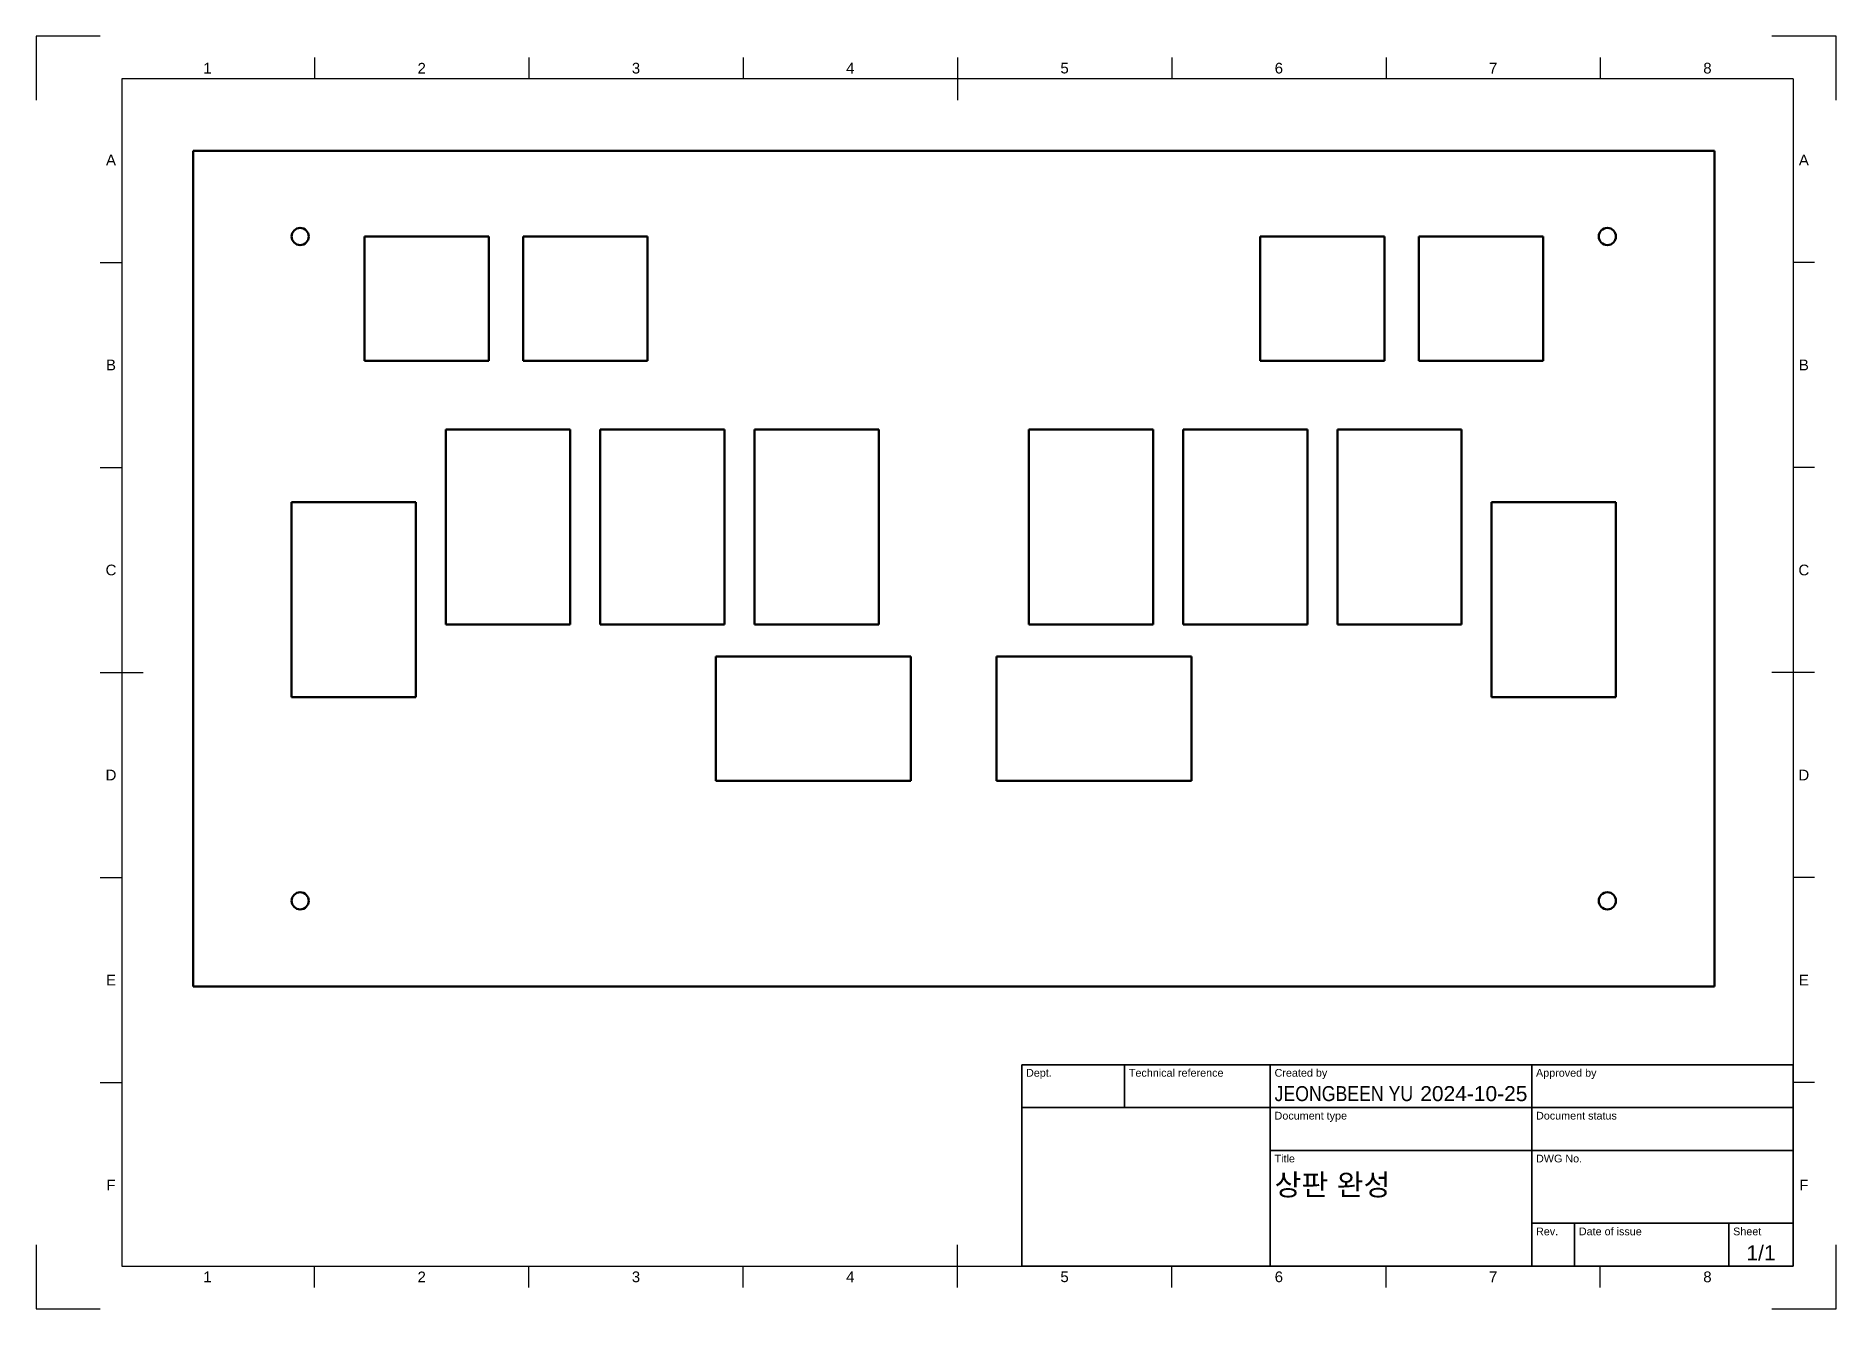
# Model space of a CAD drawing. Header units: millimetres. Extents: x 0 to 420, y 0 to 297.
import ezdxf
from ezdxf.enums import TextEntityAlignment as Align

# ---------------------------------------------------------------- set-up
doc = ezdxf.new("R2010")
doc.units = ezdxf.units.MM
doc.header["$LTSCALE"] = 0.75
for name, color, linetype, lineweight in [('BORDER', 7, 'Continuous', 25), ('TITLEBLOCK', 7, 'Continuous', 35), ('Visible', 7, 'Continuous', 50)]:
    doc.layers.add(name, color=color, linetype=linetype, lineweight=lineweight)
doc.styles.add('FusionTitle', font='arial.ttf')

# ---------------------------------------------------------------- blocks, each defined once
blk = doc.blocks.new('ISO_A3_SHEET')
at = {"layer": 'BORDER'}
for p, q in [((65, 292), (65, 287)), ((115, 292), (115, 287)), ((165, 292), (165, 287)), ((215, 292), (215, 282)), ((265, 292), (265, 287)), ((315, 292), (315, 287)), ((365, 292), (365, 287)), ((410, 287), (20, 287)), ((20, 287), (20, 10)), ((410, 287), (410, 10)), ((15, 244.16666), (20, 244.16666)), ((415, 244.16666), (410, 244.16666)), ((15, 196.33333), (20, 196.33333)), ((415, 196.33333), (410, 196.33333)), ((15, 148.5), (25, 148.5)), ((415, 148.5), (405, 148.5)), ((15, 100.66667), (20, 100.66667)), ((415, 100.66667), (410, 100.66667)), ((15, 52.83334), (20, 52.83334)), ((415, 52.83334), (410, 52.83334)), ((215, 5), (215, 15)), ((20, 10), (410, 10)), ((65, 5), (65, 10)), ((115, 5), (115, 10)), ((165, 5), (165, 10)), ((265, 5), (265, 10)), ((315, 5), (315, 10)), ((365, 5), (365, 10))]:
    blk.add_line(p, q, dxfattribs=at)
at = {"layer": 'Defpoints'}
for p, q in [((15, 297), (0, 297)), ((0, 297), (0, 282)), ((420, 297), (405, 297)), ((420, 282), (420, 297)), ((0, 15), (0, 0)), ((420, 0), (420, 15)), ((0, 0), (15, 0)), ((405, 0), (420, 0))]:
    blk.add_line(p, q, dxfattribs=at)
at = {"layer": 'BORDER', "style": 'FusionTitle'}
for s, p in [('1', (40, 289.5)), ('2', (90, 289.5)), ('3', (140, 289.5)), ('4', (190, 289.5)), ('5', (240, 289.5)), ('6', (290, 289.5)), ('7', (340, 289.5)), ('8', (390, 289.5)), ('A', (17.5, 268.08333)), ('A', (412.5, 268.08333)), ('B', (17.5, 220.25)), ('B', (412.5, 220.25)), ('C', (17.5, 172.41667)), ('C', (412.5, 172.41667)), ('D', (17.5, 124.58334)), ('D', (412.5, 124.58334)), ('E', (17.5, 76.75001)), ('E', (412.5, 76.75001)), ('F', (17.5, 28.91668)), ('F', (412.5, 28.91668)), ('1', (40, 7.5)), ('2', (90, 7.5)), ('3', (140, 7.5)), ('4', (190, 7.5)), ('5', (240, 7.5)), ('6', (290, 7.5)), ('7', (340, 7.5)), ('8', (390, 7.5))]:
    blk.add_text(s, height=2.5, dxfattribs=at).set_placement(p, align=Align.MIDDLE)
blk = doc.blocks.new('ISO_TITLEBLOCK')
at = {"layer": 'TITLEBLOCK'}
for p, q in [((0, 47), (-180, 47)), ((-180, 47), (-180, 0)), ((-156, 37), (-156, 47)), ((-122, 0), (-122, 47)), ((-61, 0), (-61, 47)), ((0, 0), (0, 47)), ((-180, 37), (0, 37)), ((-122, 27), (0, 27)), ((-61, 10), (0, 10)), ((-51, 0), (-51, 10)), ((-15, 0), (-15, 10)), ((-180, 0), (0, 0))]:
    blk.add_line(p, q, dxfattribs=at)
at = {"layer": 'TITLEBLOCK', "style": 'FusionTitle'}
for s, p in [('Dept.', (-179, 46)), ('Technical reference', (-155, 46)), ('Created by', (-121, 46)), ('Approved by', (-60, 46)), ('Document type', (-121, 36)), ('Document status', (-60, 36)), ('Title', (-121, 26)), ('DWG No.', (-60, 26)), ('Rev.', (-60, 9)), ('Date of issue', (-50, 9)), ('Sheet', (-14, 9))]:
    blk.add_text(s, height=1.8, dxfattribs=at).set_placement(p, align=Align.TOP_LEFT)
for tag, height, p in [('DEPT', 3.5, (-179, 42)), ('TECHNICAL_REFERENCE', 3.5, (-155, 42)), ('CREATED_BY', 3.5, (-121, 42)), ('APPROVED_BY', 3.5, (-60, 42)), ('DOCUMENT_TYPE', 3.5, (-121, 32)), ('DOCUMENT_STATUS', 3.5, (-60, 32)), ('TITLE_1', 5, (-121, 21.5)), ('TITLE_2', 5, (-121, 14)), ('TITLE_3', 5, (-121, 6.5)), ('DATE_OF_ISSUE', 3.5, (-50, 5))]:
    blk.add_attdef(tag, text='', height=height, dxfattribs=at).set_placement(p, align=Align.TOP_LEFT)
for tag, p in [('CREATED_DATE', (-62, 42)), ('APPROVED_DATE', (-0.99, 42))]:
    blk.add_attdef(tag, text='', height=3.5, dxfattribs=at).set_placement(p, align=Align.TOP_RIGHT)
for tag, height, p in [('DRAWING_NUMBER', 5, (-30.5, 19.75)), ('REV', 3.5, (-56, 4.85)), ('SHEET', 3.5, (-7.5, 4.85))]:
    blk.add_attdef(tag, text='', height=height, dxfattribs=at).set_placement(p, align=Align.TOP_CENTER)

msp = doc.modelspace()

# ---------------------------------------------------------------- linework, layer by layer
at = {"layer": 'Visible'}
for p, q in [((391.649662, 270.222726), (36.649662, 270.222726)), ((36.649662, 270.222726), (36.649662, 75.222726)), ((391.649662, 75.222726), (391.649662, 270.222726)), ((76.649662, 221.222726), (76.649662, 250.222726)), ((76.649662, 250.222726), (105.649662, 250.222726)), ((105.649662, 250.222726), (105.649662, 221.222726)), ((113.649662, 221.222726), (113.649662, 250.222726)), ((113.649662, 250.222726), (142.649662, 250.222726)), ((142.649662, 250.222726), (142.649662, 221.222726)), ((285.649662, 250.222726), (314.649662, 250.222726)), ((285.649662, 221.222726), (285.649662, 250.222726)), ((314.649662, 250.222726), (314.649662, 221.222726)), ((322.649662, 250.222726), (351.649662, 250.222726)), ((322.649662, 221.222726), (322.649662, 250.222726)), ((351.649662, 250.222726), (351.649662, 221.222726)), ((105.649662, 221.222726), (76.649662, 221.222726)), ((142.649662, 221.222726), (113.649662, 221.222726)), ((314.649662, 221.222726), (285.649662, 221.222726)), ((351.649662, 221.222726), (322.649662, 221.222726)), ((95.649662, 205.222726), (124.649662, 205.222726)), ((95.649662, 159.722726), (95.649662, 205.222726)), ((124.649662, 205.222726), (124.649662, 159.722726)), ((131.649662, 159.722726), (131.649662, 205.222726)), ((131.649662, 205.222726), (160.649662, 205.222726)), ((160.649662, 205.222726), (160.649662, 159.722726)), ((167.649662, 205.222726), (196.649662, 205.222726)), ((167.649662, 159.722726), (167.649662, 205.222726)), ((196.649662, 205.222726), (196.649662, 159.722726)), ((231.649662, 159.722726), (231.649662, 205.222726)), ((231.649662, 205.222726), (260.649662, 205.222726)), ((260.649662, 205.222726), (260.649662, 159.722726)), ((267.649662, 205.222726), (296.649662, 205.222726)), ((267.649662, 159.722726), (267.649662, 205.222726)), ((296.649662, 205.222726), (296.649662, 159.722726)), ((303.649662, 159.722726), (303.649662, 205.222726)), ((303.649662, 205.222726), (332.649662, 205.222726)), ((332.649662, 205.222726), (332.649662, 159.722726)), ((59.649662, 142.722726), (59.649662, 188.222726)), ((59.649662, 188.222726), (88.649662, 188.222726)), ((88.649662, 188.222726), (88.649662, 142.722726)), ((339.649662, 142.722726), (339.649662, 188.222726)), ((339.649662, 188.222726), (368.649662, 188.222726)), ((368.649662, 188.222726), (368.649662, 142.722726)), ((124.649662, 159.722726), (95.649662, 159.722726)), ((160.649662, 159.722726), (131.649662, 159.722726)), ((196.649662, 159.722726), (167.649662, 159.722726)), ((260.649662, 159.722726), (231.649662, 159.722726)), ((296.649662, 159.722726), (267.649662, 159.722726)), ((332.649662, 159.722726), (303.649662, 159.722726)), ((158.649662, 123.222726), (158.649662, 152.222726)), ((158.649662, 152.222726), (204.149662, 152.222726)), ((204.149662, 152.222726), (204.149662, 123.222726)), ((224.149662, 123.222726), (224.149662, 152.222726)), ((224.149662, 152.222726), (269.649662, 152.222726)), ((269.649662, 152.222726), (269.649662, 123.222726)), ((88.649662, 142.722726), (59.649662, 142.722726)), ((368.649662, 142.722726), (339.649662, 142.722726)), ((204.149662, 123.222726), (158.649662, 123.222726)), ((269.649662, 123.222726), (224.149662, 123.222726)), ((36.649662, 75.222726), (391.649662, 75.222726))]:
    msp.add_line(p, q, dxfattribs=at)
at = {"layer": 'Visible', "extrusion": (0, 0, -1)}
for centre in [(-61.649662, 250.222726), (-366.649662, 250.222726), (-61.649662, 95.222726), (-366.649662, 95.222726)]:
    msp.add_circle(centre, 2, dxfattribs=at)

# ---------------------------------------------------------------- block references
at = {"layer": 'BORDER'}
msp.add_blockref('ISO_A3_SHEET', (0, 0), dxfattribs=at)
at = {"layer": 'TITLEBLOCK'}
ref = msp.add_blockref('ISO_TITLEBLOCK', (410, 10), dxfattribs=at)
ref.add_attrib('CREATED_DATE', '2024-10-25', dxfattribs={"height": 3.5, "style": 'FusionTitle'}).set_placement((348, 52), align=Align.TOP_RIGHT)
ref.add_attrib('SHEET', '1/1', dxfattribs={"height": 3.5, "style": 'FusionTitle'}).set_placement((402.5, 14.85), align=Align.TOP_CENTER)
ref.add_attrib('TITLE_1', '상판 완성', dxfattribs={"height": 5, "style": 'FusionTitle'}).set_placement((289, 31.5), align=Align.TOP_LEFT)
ref.add_attrib('CREATED_BY', 'JEONGBEEN YU', dxfattribs={"height": 3.5, "style": 'FusionTitle', "width": 0.844305}).set_placement((289, 52), align=Align.TOP_LEFT)

doc.saveas('drawing.dxf')
